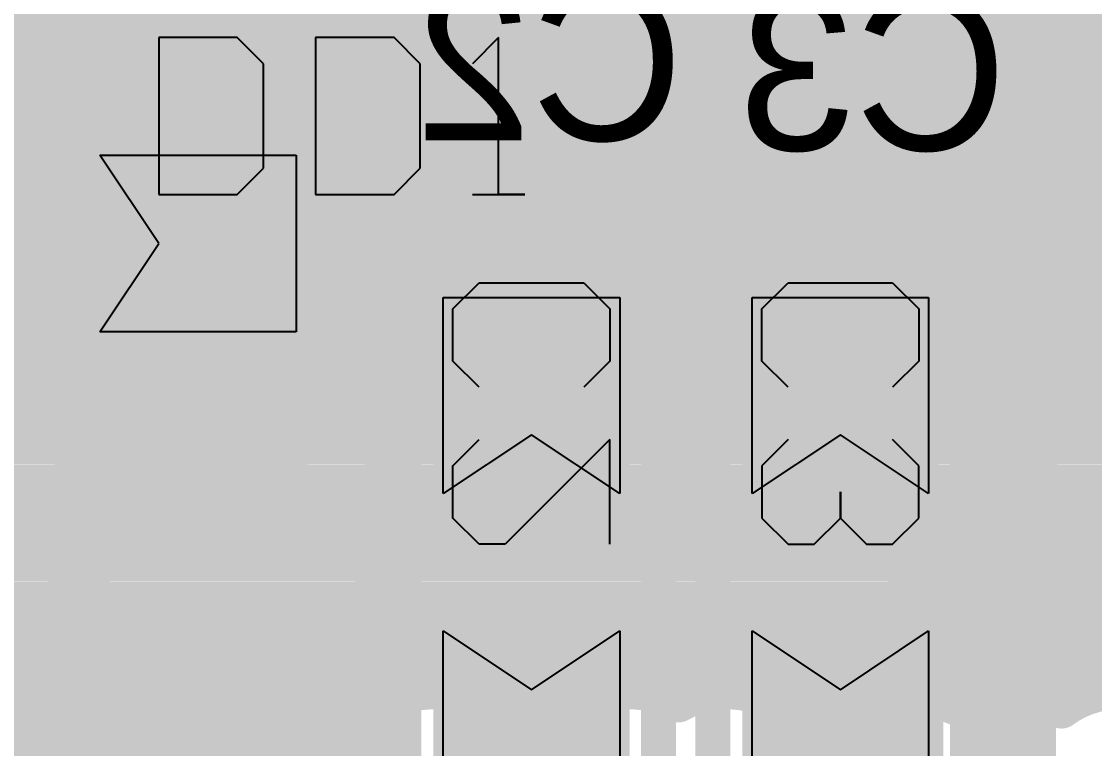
# Model space of a CAD drawing. Header units: millimetres. Extents: x 0.11 to 5.67, y 0.55 to 4.24.
# Drawn here: x 3.0138 to 3.2292, y 1.7963 to 1.9422 of the extents above; entities that cross this region are included whole.
import ezdxf

# ---------------------------------------------------------------- set-up
doc = ezdxf.new("R2010")
doc.units = ezdxf.units.MM
doc.header["$MEASUREMENT"] = 0
for name, color, linetype in [('BottomLayer', 5, 'Continuous'), ('BottomOverlay', 54, 'Continuous'), ('BottomPaste', 16, 'Continuous'), ('BottomSolder', 6, 'Continuous'), ('InternalPlane2', 16, 'Continuous'), ('Mechanical3', 76, 'Continuous'), ('MultiLayer', 9, 'Continuous'), ('TopLayer', 1, 'Continuous'), ('TopOverlay', 2, 'Continuous'), ('ViaHoleLayer', 16, 'Continuous')]:
    doc.layers.add(name, color=color, linetype=linetype)

# ---------------------------------------------------------------- blocks, each defined once
blk = doc.blocks.new('LQFP48_192')
at = {"layer": 'Mechanical3'}
for p, q in [((-0.10433, 0.01082), (-0.10433, -0.02067)), ((-0.08859, 0.01082), (-0.10433, 0.01082)), ((-0.08334, 0.00557), (-0.08859, 0.01082)), ((-0.07284, 0.01082), (-0.07284, -0.02067)), ((-0.0571, 0.01082), (-0.07284, 0.01082)), ((-0.05185, 0.00557), (-0.0571, 0.01082)), ((-0.03611, 0.01082), (-0.04136, 0.00557)), ((-0.03611, -0.02067), (-0.03611, 0.01082)), ((-0.08334, -0.01542), (-0.08334, 0.00557)), ((-0.05185, -0.01542), (-0.05185, 0.00557)), ((-0.08859, -0.02067), (-0.08334, -0.01542)), ((-0.0571, -0.02067), (-0.05185, -0.01542)), ((-0.10433, -0.02067), (-0.08859, -0.02067)), ((-0.07284, -0.02067), (-0.0571, -0.02067)), ((-0.04136, -0.02067), (-0.03086, -0.02067)), ((-0.03086, -0.02067), (-0.03611, -0.02067))]:
    blk.add_line(p, q, dxfattribs=at)
at = {"layer": 'TopOverlay', "const_width": 0.00787}
for points in [[(-0.11811, -0.11811), (-0.11811, 0.11811)], [(-0.11811, -0.11811), (0.11811, -0.11811)]]:
    blk.add_lwpolyline(points, dxfattribs=at)
at = {"layer": 'TopOverlay', "const_width": 0.00394}
blk.add_lwpolyline([(-0.12008, -0.11811, 1), (-0.11614, -0.11811, 1)], format="xyb", close=True, dxfattribs=at)
blk.add_lwpolyline([(-0.12008, -0.11811, 1), (-0.11614, -0.11811, 1)], format="xyb", close=True, dxfattribs=at)
blk = doc.blocks.new('CC0603_B_276')
at = {"layer": 'BottomLayer'}
for points in [[(-0.05315, -0.01772), (-0.01378, -0.01772), (-0.05315, 0.01772), (-0.01378, 0.01772)], [(0.05315, 0.01772), (0.01378, 0.01772), (0.05315, -0.01772), (0.01378, -0.01772)]]:
    blk.add_solid(points, dxfattribs=at)
at = {"layer": 'BottomOverlay', "const_width": 0.00701}
for points in [[(-0.06031, -0.02558, -0.201181), (-0.06035, 0.02547)], [(0.06042, 0.02547, -0.201181), (0.06038, -0.02558)]]:
    blk.add_lwpolyline(points, format="xyb", dxfattribs=at)
at = {"layer": 'BottomOverlay', "const_width": 0.0035}
for points in [[(-0.0621, 0.02547, 1), (-0.0586, 0.02547, 1)], [(-0.06172, 0.0255, 1), (-0.05821, 0.0255, 1)], [(0.05828, 0.0255, 1), (0.06179, 0.0255, 1)], [(0.05867, 0.02547, 1), (0.06217, 0.02547, 1)], [(-0.06206, -0.02558, 1), (-0.05856, -0.02558, 1)], [(-0.06179, -0.02559, 1), (-0.05829, -0.02559, 1)], [(0.05829, -0.02559, 1), (0.06179, -0.02559, 1)], [(0.05863, -0.02558, 1), (0.06213, -0.02558, 1)]]:
    blk.add_lwpolyline(points, format="xyb", close=True, dxfattribs=at)
at = {"layer": 'BottomOverlay', "const_width": 0.00701}
for points in [[(0.06004, 0.0255), (-0.05996, 0.0255)], [(0.06004, -0.02559), (-0.06004, -0.02559)]]:
    blk.add_lwpolyline(points, dxfattribs=at)
at = {"layer": 'BottomPaste'}
for p, q in [((-0.05315, -0.01772), (-0.05315, 0.01772)), ((-0.05315, 0.01772), (-0.01378, 0.01772)), ((-0.01378, 0.01772), (-0.02559, 0)), ((0.02559, 0), (0.01378, 0.01772)), ((0.01378, 0.01772), (0.05315, 0.01772)), ((0.05315, 0.01772), (0.05315, -0.01772)), ((-0.02559, 0), (-0.01378, -0.01772)), ((0.01378, -0.01772), (0.02559, 0)), ((-0.01378, -0.01772), (-0.05315, -0.01772)), ((0.05315, -0.01772), (0.01378, -0.01772))]:
    blk.add_line(p, q, dxfattribs=at)
at = {"layer": 'BottomSolder'}
for points in [[(-0.05512, -0.01969), (-0.01181, -0.01969), (-0.05512, 0.01969), (-0.01181, 0.01969)], [(0.05512, 0.01969), (0.01181, 0.01969), (0.05512, -0.01969), (0.01181, -0.01969)]]:
    blk.add_solid(points, dxfattribs=at)
at = {"layer": 'Mechanical3'}
for p, q in [((-0.0561, 0.0105), (-0.05085, 0.01575)), ((-0.05085, 0.01575), (-0.04036, 0.01575)), ((-0.04036, 0.01575), (-0.03511, 0.0105)), ((-0.01937, 0.01575), (-0.02462, 0.0105)), ((-0.00887, 0.01575), (-0.01937, 0.01575)), ((-0.00363, 0.0105), (-0.00887, 0.01575)), ((-0.0561, -0.01049), (-0.0561, 0.0105)), ((-0.00363, 0.00525), (-0.00363, 0.0105)), ((-0.00887, 0.00001), (-0.00363, 0.00525)), ((-0.00887, 0.00001), (-0.01412, 0.00001)), ((-0.01412, 0.00001), (-0.00887, 0.00001)), ((-0.00363, -0.00524), (-0.00887, 0.00001)), ((-0.00363, -0.01049), (-0.00363, -0.00524)), ((-0.05085, -0.01574), (-0.0561, -0.01049)), ((-0.03511, -0.01049), (-0.04036, -0.01574)), ((-0.02462, -0.01049), (-0.01937, -0.01574)), ((-0.00887, -0.01574), (-0.00363, -0.01049)), ((-0.04036, -0.01574), (-0.05085, -0.01574)), ((-0.01937, -0.01574), (-0.00887, -0.01574))]:
    blk.add_line(p, q, dxfattribs=at)
blk = doc.blocks.new('CC0603_B_277')
at = {"layer": 'BottomLayer'}
for points in [[(-0.05315, -0.01772), (-0.01378, -0.01772), (-0.05315, 0.01772), (-0.01378, 0.01772)], [(0.05315, 0.01772), (0.01378, 0.01772), (0.05315, -0.01772), (0.01378, -0.01772)]]:
    blk.add_solid(points, dxfattribs=at)
at = {"layer": 'BottomOverlay', "const_width": 0.00701}
for points in [[(-0.06031, -0.02558, -0.201181), (-0.06035, 0.02547)], [(0.06042, 0.02547, -0.201181), (0.06038, -0.02558)]]:
    blk.add_lwpolyline(points, format="xyb", dxfattribs=at)
at = {"layer": 'BottomOverlay', "const_width": 0.0035}
for points in [[(-0.0621, 0.02547, 1), (-0.0586, 0.02547, 1)], [(-0.06172, 0.0255, 1), (-0.05821, 0.0255, 1)], [(0.05828, 0.0255, 1), (0.06179, 0.0255, 1)], [(0.05867, 0.02547, 1), (0.06217, 0.02547, 1)], [(-0.06206, -0.02558, 1), (-0.05856, -0.02558, 1)], [(-0.06179, -0.02559, 1), (-0.05829, -0.02559, 1)], [(0.05829, -0.02559, 1), (0.06179, -0.02559, 1)], [(0.05863, -0.02558, 1), (0.06213, -0.02558, 1)]]:
    blk.add_lwpolyline(points, format="xyb", close=True, dxfattribs=at)
at = {"layer": 'BottomOverlay', "const_width": 0.00701}
for points in [[(0.06004, 0.0255), (-0.05996, 0.0255)], [(0.06004, -0.02559), (-0.06004, -0.02559)]]:
    blk.add_lwpolyline(points, dxfattribs=at)
at = {"layer": 'BottomPaste'}
for p, q in [((-0.05315, -0.01772), (-0.05315, 0.01772)), ((-0.05315, 0.01772), (-0.01378, 0.01772)), ((-0.01378, 0.01772), (-0.02559, 0)), ((0.02559, 0), (0.01378, 0.01772)), ((0.01378, 0.01772), (0.05315, 0.01772)), ((0.05315, 0.01772), (0.05315, -0.01772)), ((-0.02559, 0), (-0.01378, -0.01772)), ((0.01378, -0.01772), (0.02559, 0)), ((-0.01378, -0.01772), (-0.05315, -0.01772)), ((0.05315, -0.01772), (0.01378, -0.01772))]:
    blk.add_line(p, q, dxfattribs=at)
at = {"layer": 'BottomSolder'}
for points in [[(-0.05512, -0.01969), (-0.01181, -0.01969), (-0.05512, 0.01969), (-0.01181, 0.01969)], [(0.05512, 0.01969), (0.01181, 0.01969), (0.05512, -0.01969), (0.01181, -0.01969)]]:
    blk.add_solid(points, dxfattribs=at)
at = {"layer": 'Mechanical3'}
for p, q in [((-0.0561, 0.0105), (-0.05085, 0.01575)), ((-0.05085, 0.01575), (-0.04036, 0.01575)), ((-0.04036, 0.01575), (-0.03511, 0.0105)), ((-0.00363, 0.01575), (-0.02462, 0.01575)), ((-0.02462, 0.01575), (-0.00363, -0.00524)), ((-0.0561, -0.01049), (-0.0561, 0.0105)), ((-0.00363, -0.00524), (-0.00363, -0.01049)), ((-0.05085, -0.01574), (-0.0561, -0.01049)), ((-0.03511, -0.01049), (-0.04036, -0.01574)), ((-0.01937, -0.01574), (-0.02462, -0.01049)), ((-0.00363, -0.01049), (-0.00887, -0.01574)), ((-0.04036, -0.01574), (-0.05085, -0.01574)), ((-0.00887, -0.01574), (-0.01937, -0.01574))]:
    blk.add_line(p, q, dxfattribs=at)
blk = doc.blocks.new('CC0603_B_278')
at = {"layer": 'BottomLayer'}
for points in [[(-0.05315, -0.01772), (-0.01378, -0.01772), (-0.05315, 0.01772), (-0.01378, 0.01772)], [(0.05315, 0.01772), (0.01378, 0.01772), (0.05315, -0.01772), (0.01378, -0.01772)]]:
    blk.add_solid(points, dxfattribs=at)
at = {"layer": 'BottomOverlay', "const_width": 0.00701}
for points in [[(-0.06031, -0.02558, -0.201181), (-0.06035, 0.02547)], [(0.06042, 0.02547, -0.201181), (0.06038, -0.02558)]]:
    blk.add_lwpolyline(points, format="xyb", dxfattribs=at)
at = {"layer": 'BottomOverlay', "const_width": 0.0035}
for points in [[(-0.0621, 0.02547, 1), (-0.0586, 0.02547, 1)], [(-0.06172, 0.0255, 1), (-0.05821, 0.0255, 1)], [(0.05828, 0.0255, 1), (0.06179, 0.0255, 1)], [(0.05867, 0.02547, 1), (0.06217, 0.02547, 1)], [(-0.06206, -0.02558, 1), (-0.05856, -0.02558, 1)], [(-0.06179, -0.02559, 1), (-0.05829, -0.02559, 1)], [(0.05829, -0.02559, 1), (0.06179, -0.02559, 1)], [(0.05863, -0.02558, 1), (0.06213, -0.02558, 1)]]:
    blk.add_lwpolyline(points, format="xyb", close=True, dxfattribs=at)
at = {"layer": 'BottomOverlay', "const_width": 0.00701}
for points in [[(-0.05996, 0.0255), (0.06004, 0.0255)], [(-0.06004, -0.02559), (0.06004, -0.02559)]]:
    blk.add_lwpolyline(points, dxfattribs=at)
at = {"layer": 'BottomPaste'}
for p, q in [((-0.05315, -0.01772), (-0.05315, 0.01772)), ((-0.05315, 0.01772), (-0.01378, 0.01772)), ((-0.01378, 0.01772), (-0.02559, 0)), ((0.02559, 0), (0.01378, 0.01772)), ((0.01378, 0.01772), (0.05315, 0.01772)), ((0.05315, 0.01772), (0.05315, -0.01772)), ((-0.02559, 0), (-0.01378, -0.01772)), ((0.01378, -0.01772), (0.02559, 0)), ((-0.01378, -0.01772), (-0.05315, -0.01772)), ((0.05315, -0.01772), (0.01378, -0.01772))]:
    blk.add_line(p, q, dxfattribs=at)
at = {"layer": 'BottomSolder'}
for points in [[(-0.05512, -0.01969), (-0.01181, -0.01969), (-0.05512, 0.01969), (-0.01181, 0.01969)], [(0.05512, 0.01969), (0.01181, 0.01969), (0.05512, -0.01969), (0.01181, -0.01969)]]:
    blk.add_solid(points, dxfattribs=at)
at = {"layer": 'Mechanical3'}
for p, q in [((-0.0561, 0.0105), (-0.05085, 0.01575)), ((-0.05085, 0.01575), (-0.04036, 0.01575)), ((-0.04036, 0.01575), (-0.03511, 0.0105)), ((-0.02462, 0.01575), (-0.01412, 0.01575)), ((-0.01412, 0.01575), (-0.01937, 0.01575)), ((-0.01937, 0.01575), (-0.01937, -0.01574)), ((-0.0561, -0.01049), (-0.0561, 0.0105)), ((-0.05085, -0.01574), (-0.0561, -0.01049)), ((-0.03511, -0.01049), (-0.04036, -0.01574)), ((-0.01937, -0.01574), (-0.02462, -0.01049)), ((-0.04036, -0.01574), (-0.05085, -0.01574))]:
    blk.add_line(p, q, dxfattribs=at)

msp = doc.modelspace()

# ---------------------------------------------------------------- linework, layer by layer
at = {"layer": 'BottomLayer'}
for points, const_width in [([(3.223, 1.93639), (3.23636, 1.94975)], 0.00787), ([(2.72835, 1.94389), (3.2305, 1.94389)], 0.00787), ([(2.72835, 1.93602), (3.22263, 1.93602)], 0.00787), ([(2.94882, 1.92913), (3.01575, 1.92913)], 0.00787), ([(3.01575, 1.86614), (3.01575, 1.92913)], 0.00787), ([(3.01575, 1.92814), (3.21819, 1.92814)], 0.00787), ([(3.01772, 1.92717), (3.08071, 1.92717)], 0.00787), ([(3.01772, 1.86811), (3.01772, 1.92717)], 0.00787), ([(3.08071, 1.86811), (3.08071, 1.92717)], 0.00787), ([(3.04921, 1.89764), (3.04921, 1.92323)], 0.00787), ([(3.21752, 1.72614), (3.21752, 1.92317)], 0.00787), ([(3.08071, 1.92027), (3.21752, 1.92027)], 0.00787), ([(3.08071, 1.9124), (3.21752, 1.9124)], 0.00787), ([(3.11516, 1.86811), (3.11516, 1.90453)], 0.01969), ([(3.17717, 1.86811), (3.17717, 1.90453)], 0.01969), ([(3.08071, 1.90452), (3.21752, 1.90452)], 0.00787), ([(3.04823, 1.89665), (3.04921, 1.89764)], 0.01969), ([(3.04823, 1.86516), (3.04823, 1.89665)], 0.01969), ([(3.08661, 1.89862), (3.14567, 1.89862)], 0.00787), ([(3.08661, 1.83563), (3.08661, 1.89862)], 0.00787), ([(3.14567, 1.83563), (3.14567, 1.89862)], 0.00787), ([(3.14862, 1.89862), (3.20768, 1.89862)], 0.00787), ([(3.14862, 1.83563), (3.14862, 1.89862)], 0.00787), ([(3.20768, 1.83563), (3.20768, 1.89862)], 0.00787), ([(3.02165, 1.89764), (3.04921, 1.89764)], 0.00787), ([(3.04921, 1.89764), (3.07677, 1.89764)], 0.00787), ([(3.04921, 1.87205), (3.04921, 1.89764)], 0.00787), ([(3.08071, 1.89665), (3.08661, 1.89665)], 0.00787), ([(3.20768, 1.89665), (3.21752, 1.89665)], 0.00787), ([(3.11614, 1.86713), (3.11614, 1.89468)], 0.00787), ([(3.17815, 1.86713), (3.17815, 1.89468)], 0.00787), ([(3.08071, 1.88877), (3.08661, 1.88877)], 0.00787), ([(3.20768, 1.88877), (3.21752, 1.88877)], 0.00787), ([(3.08071, 1.8809), (3.08661, 1.8809)], 0.00787), ([(3.20768, 1.8809), (3.21752, 1.8809)], 0.00787), ([(3.08071, 1.87303), (3.08661, 1.87303)], 0.00787), ([(3.11516, 1.86811), (3.11614, 1.86713)], 0.01969), ([(3.17717, 1.86811), (3.17815, 1.86713)], 0.01969), ([(3.20768, 1.87303), (3.21752, 1.87303)], 0.00787), ([(3.01772, 1.86811), (3.08071, 1.86811)], 0.00787), ([(2.94882, 1.86614), (3.01575, 1.86614)], 0.00787), ([(3.09055, 1.86713), (3.11614, 1.86713)], 0.00787), ([(3.11614, 1.86713), (3.14173, 1.86713)], 0.00787), ([(3.11614, 1.83957), (3.11614, 1.86713)], 0.00787), ([(3.15256, 1.86713), (3.17815, 1.86713)], 0.00787), ([(3.17815, 1.86713), (3.20374, 1.86713)], 0.00787), ([(3.17815, 1.83957), (3.17815, 1.86713)], 0.00787), ([(2.94124, 1.86515), (3.08661, 1.86515)], 0.00787), ([(3.20768, 1.86515), (3.21752, 1.86515)], 0.00787), ([(2.94185, 1.85728), (3.08661, 1.85728)], 0.00787), ([(3.20768, 1.85728), (3.21752, 1.85728)], 0.00787), ([(2.93996, 1.8494), (3.08661, 1.8494)], 0.00787), ([(3.20768, 1.8494), (3.21752, 1.8494)], 0.00787), ([(2.9348, 1.84153), (3.08661, 1.84153)], 0.00787), ([(3.20768, 1.84153), (3.21752, 1.84153)], 0.00787), ([(3.08661, 1.83563), (3.14567, 1.83563)], 0.00787), ([(3.14862, 1.83563), (3.20768, 1.83563)], 0.00787), ([(2.76404, 1.83366), (3.08465, 1.83366)], 0.00787), ([(3.08465, 1.83366), (3.14764, 1.83366)], 0.00787), ([(3.08465, 1.76673), (3.08465, 1.83366)], 0.00787), ([(3.14764, 1.83366), (3.20965, 1.83366)], 0.00787), ([(3.20965, 1.76673), (3.20965, 1.83366)], 0.00787), ([(3.20965, 1.83366), (3.21752, 1.83366)], 0.00787), ([(2.77191, 1.82578), (3.08465, 1.82578)], 0.00787), ([(3.20965, 1.82578), (3.21752, 1.82578)], 0.00787), ([(2.77978, 1.81791), (3.08465, 1.81791)], 0.00787), ([(3.20965, 1.81791), (3.21752, 1.81791)], 0.00787), ([(2.78766, 1.81003), (3.08465, 1.81003)], 0.00787), ([(3.20965, 1.81003), (3.21752, 1.81003)], 0.00787), ([(3.11197, 1.79603), (3.11614, 1.8002)], 0.01969), ([(2.79553, 1.80216), (3.08465, 1.80216)], 0.00787), ([(3.11197, 1.70548), (3.11197, 1.79603)], 0.01969), ([(3.20965, 1.80216), (3.21752, 1.80216)], 0.00787), ([(3.17815, 1.71949), (3.17815, 1.8002)], 0.00787), ([(2.80341, 1.79429), (3.08465, 1.79429)], 0.00787), ([(3.20965, 1.79429), (3.21752, 1.79429)], 0.00787)]:
    msp.add_lwpolyline(points, dxfattribs=dict(at, const_width=const_width))
for points, const_width in [([(3.22853, 1.94389, 1), (3.23247, 1.94389, 1)], 0.00394), ([(3.22067, 1.93602, 1), (3.2246, 1.93602, 1)], 0.00394), ([(3.22103, 1.93639, 1), (3.22497, 1.93639, 1)], 0.00394), ([(3.22103, 1.93639, 1), (3.22497, 1.93639, 1)], 0.00394), ([(3.22103, 1.93639, 1), (3.22497, 1.93639, 1)], 0.00394), ([(3.01378, 1.92913, 1), (3.01772, 1.92913, 1)], 0.00394), ([(3.01378, 1.92913, 1), (3.01772, 1.92913, 1)], 0.00394), ([(3.01378, 1.92814, 1), (3.01772, 1.92814, 1)], 0.00394), ([(3.01575, 1.92717, 1), (3.01968, 1.92717, 1)], 0.00394), ([(3.01575, 1.92717, 1), (3.01968, 1.92717, 1)], 0.00394), ([(3.07874, 1.92717, 1), (3.08268, 1.92717, 1)], 0.00394), ([(3.07874, 1.92717, 1), (3.08268, 1.92717, 1)], 0.00394), ([(3.21623, 1.92814, 1), (3.22016, 1.92814, 1)], 0.00394), ([(3.04724, 1.92323, 1), (3.05118, 1.92323, 1)], 0.00394), ([(3.21555, 1.92317, 1), (3.21949, 1.92317, 1)], 0.00394), ([(3.21555, 1.92317, 1), (3.21949, 1.92317, 1)], 0.00394), ([(3.21555, 1.92317, 1), (3.21949, 1.92317, 1)], 0.00394), ([(3.07874, 1.92027, 1), (3.08268, 1.92027, 1)], 0.00394), ([(3.21555, 1.92027, 1), (3.21949, 1.92027, 1)], 0.00394), ([(3.07874, 1.9124, 1), (3.08268, 1.9124, 1)], 0.00394), ([(3.10925, 1.90453, 1), (3.12106, 1.90453, 1)], 0.01181), ([(3.17126, 1.90453, 1), (3.18307, 1.90453, 1)], 0.01181), ([(3.21555, 1.9124, 1), (3.21949, 1.9124, 1)], 0.00394), ([(3.11024, 1.90453, 1), (3.12008, 1.90453, 1)], 0.00984), ([(3.17224, 1.90453, 1), (3.18209, 1.90453, 1)], 0.00984), ([(3.07874, 1.90452, 1), (3.08268, 1.90452, 1)], 0.00394), ([(3.21555, 1.90452, 1), (3.21949, 1.90452, 1)], 0.00394), ([(3.04331, 1.89665, 1), (3.05315, 1.89665, 1)], 0.00984), ([(3.04331, 1.89665, 1), (3.05315, 1.89665, 1)], 0.00984), ([(3.04429, 1.89764, 1), (3.05413, 1.89764, 1)], 0.00984), ([(3.08465, 1.89862, 1), (3.08858, 1.89862, 1)], 0.00394), ([(3.08465, 1.89862, 1), (3.08858, 1.89862, 1)], 0.00394), ([(3.1437, 1.89862, 1), (3.14764, 1.89862, 1)], 0.00394), ([(3.1437, 1.89862, 1), (3.14764, 1.89862, 1)], 0.00394), ([(3.14665, 1.89862, 1), (3.15059, 1.89862, 1)], 0.00394), ([(3.14665, 1.89862, 1), (3.15059, 1.89862, 1)], 0.00394), ([(3.20571, 1.89862, 1), (3.20965, 1.89862, 1)], 0.00394), ([(3.20571, 1.89862, 1), (3.20965, 1.89862, 1)], 0.00394), ([(3.01968, 1.89764, 1), (3.02362, 1.89764, 1)], 0.00394), ([(3.04724, 1.89764, 1), (3.05118, 1.89764, 1)], 0.00394), ([(3.04724, 1.89764, 1), (3.05118, 1.89764, 1)], 0.00394), ([(3.04724, 1.89764, 1), (3.05118, 1.89764, 1)], 0.00394), ([(3.04724, 1.89764, 1), (3.05118, 1.89764, 1)], 0.00394), ([(3.0748, 1.89764, 1), (3.07874, 1.89764, 1)], 0.00394), ([(3.07874, 1.89665, 1), (3.08268, 1.89665, 1)], 0.00394), ([(3.08465, 1.89665, 1), (3.08858, 1.89665, 1)], 0.00394), ([(3.20571, 1.89665, 1), (3.20965, 1.89665, 1)], 0.00394), ([(3.21555, 1.89665, 1), (3.21949, 1.89665, 1)], 0.00394), ([(3.11417, 1.89468, 1), (3.11811, 1.89468, 1)], 0.00394), ([(3.17618, 1.89468, 1), (3.18012, 1.89468, 1)], 0.00394), ([(3.07874, 1.88877, 1), (3.08268, 1.88877, 1)], 0.00394), ([(3.08465, 1.88877, 1), (3.08858, 1.88877, 1)], 0.00394), ([(3.20571, 1.88877, 1), (3.20965, 1.88877, 1)], 0.00394), ([(3.21555, 1.88877, 1), (3.21949, 1.88877, 1)], 0.00394), ([(3.07874, 1.8809, 1), (3.08268, 1.8809, 1)], 0.00394), ([(3.08465, 1.8809, 1), (3.08858, 1.8809, 1)], 0.00394), ([(3.20571, 1.8809, 1), (3.20965, 1.8809, 1)], 0.00394), ([(3.21555, 1.8809, 1), (3.21949, 1.8809, 1)], 0.00394), ([(3.04232, 1.86516, 1), (3.05413, 1.86516, 1)], 0.01181), ([(3.07874, 1.87303, 1), (3.08268, 1.87303, 1)], 0.00394), ([(3.08465, 1.87303, 1), (3.08858, 1.87303, 1)], 0.00394), ([(3.11024, 1.86811, 1), (3.12008, 1.86811, 1)], 0.00984), ([(3.11024, 1.86811, 1), (3.12008, 1.86811, 1)], 0.00984), ([(3.11122, 1.86713, 1), (3.12106, 1.86713, 1)], 0.00984), ([(3.17224, 1.86811, 1), (3.18209, 1.86811, 1)], 0.00984), ([(3.17224, 1.86811, 1), (3.18209, 1.86811, 1)], 0.00984), ([(3.17323, 1.86713, 1), (3.18307, 1.86713, 1)], 0.00984), ([(3.20571, 1.87303, 1), (3.20965, 1.87303, 1)], 0.00394), ([(3.21555, 1.87303, 1), (3.21949, 1.87303, 1)], 0.00394), ([(3.04331, 1.86516, 1), (3.05315, 1.86516, 1)], 0.00984), ([(3.04724, 1.87205, 1), (3.05118, 1.87205, 1)], 0.00394), ([(3.01575, 1.86811, 1), (3.01968, 1.86811, 1)], 0.00394), ([(3.01575, 1.86811, 1), (3.01968, 1.86811, 1)], 0.00394), ([(3.07874, 1.86811, 1), (3.08268, 1.86811, 1)], 0.00394), ([(3.07874, 1.86811, 1), (3.08268, 1.86811, 1)], 0.00394), ([(3.01378, 1.86614, 1), (3.01772, 1.86614, 1)], 0.00394), ([(3.01378, 1.86614, 1), (3.01772, 1.86614, 1)], 0.00394), ([(3.08858, 1.86713, 1), (3.09252, 1.86713, 1)], 0.00394), ([(3.11417, 1.86713, 1), (3.11811, 1.86713, 1)], 0.00394), ([(3.11417, 1.86713, 1), (3.11811, 1.86713, 1)], 0.00394), ([(3.11417, 1.86713, 1), (3.11811, 1.86713, 1)], 0.00394), ([(3.11417, 1.86713, 1), (3.11811, 1.86713, 1)], 0.00394), ([(3.13976, 1.86713, 1), (3.1437, 1.86713, 1)], 0.00394), ([(3.15059, 1.86713, 1), (3.15453, 1.86713, 1)], 0.00394), ([(3.17618, 1.86713, 1), (3.18012, 1.86713, 1)], 0.00394), ([(3.17618, 1.86713, 1), (3.18012, 1.86713, 1)], 0.00394), ([(3.17618, 1.86713, 1), (3.18012, 1.86713, 1)], 0.00394), ([(3.17618, 1.86713, 1), (3.18012, 1.86713, 1)], 0.00394), ([(3.20177, 1.86713, 1), (3.20571, 1.86713, 1)], 0.00394), ([(3.08465, 1.86515, 1), (3.08858, 1.86515, 1)], 0.00394), ([(3.20571, 1.86515, 1), (3.20965, 1.86515, 1)], 0.00394), ([(3.21555, 1.86515, 1), (3.21949, 1.86515, 1)], 0.00394), ([(3.08465, 1.85728, 1), (3.08858, 1.85728, 1)], 0.00394), ([(3.20571, 1.85728, 1), (3.20965, 1.85728, 1)], 0.00394), ([(3.21555, 1.85728, 1), (3.21949, 1.85728, 1)], 0.00394), ([(3.08465, 1.8494, 1), (3.08858, 1.8494, 1)], 0.00394), ([(3.20571, 1.8494, 1), (3.20965, 1.8494, 1)], 0.00394), ([(3.21555, 1.8494, 1), (3.21949, 1.8494, 1)], 0.00394), ([(3.08465, 1.84153, 1), (3.08858, 1.84153, 1)], 0.00394), ([(3.20571, 1.84153, 1), (3.20965, 1.84153, 1)], 0.00394), ([(3.21555, 1.84153, 1), (3.21949, 1.84153, 1)], 0.00394), ([(3.11417, 1.83957, 1), (3.11811, 1.83957, 1)], 0.00394), ([(3.17618, 1.83957, 1), (3.18012, 1.83957, 1)], 0.00394), ([(3.08465, 1.83563, 1), (3.08858, 1.83563, 1)], 0.00394), ([(3.08465, 1.83563, 1), (3.08858, 1.83563, 1)], 0.00394), ([(3.1437, 1.83563, 1), (3.14764, 1.83563, 1)], 0.00394), ([(3.1437, 1.83563, 1), (3.14764, 1.83563, 1)], 0.00394), ([(3.14665, 1.83563, 1), (3.15059, 1.83563, 1)], 0.00394), ([(3.14665, 1.83563, 1), (3.15059, 1.83563, 1)], 0.00394), ([(3.20768, 1.82874, 1), (3.21949, 1.82874, 1)], 0.01181), ([(3.20571, 1.83563, 1), (3.20965, 1.83563, 1)], 0.00394), ([(3.20571, 1.83563, 1), (3.20965, 1.83563, 1)], 0.00394), ([(3.08268, 1.83366, 1), (3.08661, 1.83366, 1)], 0.00394), ([(3.08268, 1.83366, 1), (3.08661, 1.83366, 1)], 0.00394), ([(3.08268, 1.83366, 1), (3.08661, 1.83366, 1)], 0.00394), ([(3.14567, 1.83366, 1), (3.14961, 1.83366, 1)], 0.00394), ([(3.14567, 1.83366, 1), (3.14961, 1.83366, 1)], 0.00394), ([(3.20768, 1.83366, 1), (3.21161, 1.83366, 1)], 0.00394), ([(3.20768, 1.83366, 1), (3.21161, 1.83366, 1)], 0.00394), ([(3.20768, 1.83366, 1), (3.21161, 1.83366, 1)], 0.00394), ([(3.21555, 1.83366, 1), (3.21949, 1.83366, 1)], 0.00394), ([(3.08268, 1.82578, 1), (3.08661, 1.82578, 1)], 0.00394), ([(3.20768, 1.82578, 1), (3.21161, 1.82578, 1)], 0.00394), ([(3.21555, 1.82578, 1), (3.21949, 1.82578, 1)], 0.00394), ([(3.08268, 1.81791, 1), (3.08661, 1.81791, 1)], 0.00394), ([(3.20768, 1.81791, 1), (3.21161, 1.81791, 1)], 0.00394), ([(3.21555, 1.81791, 1), (3.21949, 1.81791, 1)], 0.00394), ([(3.08268, 1.81003, 1), (3.08661, 1.81003, 1)], 0.00394), ([(3.20768, 1.81003, 1), (3.21161, 1.81003, 1)], 0.00394), ([(3.21555, 1.81003, 1), (3.21949, 1.81003, 1)], 0.00394), ([(3.11122, 1.8002, 1), (3.12106, 1.8002, 1)], 0.00984), ([(3.08268, 1.80216, 1), (3.08661, 1.80216, 1)], 0.00394), ([(3.10705, 1.79603, 1), (3.11689, 1.79603, 1)], 0.00984), ([(3.10705, 1.79603, 1), (3.11689, 1.79603, 1)], 0.00984), ([(3.20768, 1.80216, 1), (3.21161, 1.80216, 1)], 0.00394), ([(3.21555, 1.80216, 1), (3.21949, 1.80216, 1)], 0.00394), ([(3.17618, 1.8002, 1), (3.18012, 1.8002, 1)], 0.00394), ([(3.08268, 1.79429, 1), (3.08661, 1.79429, 1)], 0.00394), ([(3.20768, 1.79429, 1), (3.21161, 1.79429, 1)], 0.00394), ([(3.21555, 1.79429, 1), (3.21949, 1.79429, 1)], 0.00394)]:
    msp.add_lwpolyline(points, format="xyb", close=True, dxfattribs=dict(at, const_width=const_width))
at = {"layer": 'BottomLayer', "const_width": 0.00787}
msp.add_lwpolyline([(3.21752, 1.92317, -0.198912), (3.223, 1.93639)], format="xyb", dxfattribs=at)
msp.add_lwpolyline([(3.21752, 1.92317, -0.198912), (3.223, 1.93639)], format="xyb", dxfattribs=at)
at = {"layer": 'InternalPlane2', "const_width": 0.02591}
for points in [[(3.0215, 1.95768, 1), (3.0474, 1.95768, 1)], [(3.1022, 1.90453, 1), (3.12811, 1.90453, 1)], [(3.16421, 1.90453, 1), (3.19012, 1.90453, 1)], [(3.03528, 1.86516, 1), (3.06118, 1.86516, 1)], [(3.20063, 1.82874, 1), (3.22654, 1.82874, 1)]]:
    msp.add_lwpolyline(points, format="xyb", close=True, dxfattribs=at)
at = {"layer": 'MultiLayer', "const_width": 0.01181}
for points in [[(3.10925, 1.90453, 1), (3.12106, 1.90453, 1)], [(3.17126, 1.90453, 1), (3.18307, 1.90453, 1)], [(3.04232, 1.86516, 1), (3.05413, 1.86516, 1)], [(3.20768, 1.82874, 1), (3.21949, 1.82874, 1)]]:
    msp.add_lwpolyline(points, format="xyb", close=True, dxfattribs=at)
at = {"layer": 'TopLayer', "const_width": 0.00787}
for points in [[(3.02173, 1.9497, -0.160679), (3.02559, 1.93799)], [(3.02559, 1.93799, -0.131652), (3.02295, 1.92815)], [(3.02295, 1.92815, -0.131652), (3.02559, 1.91831)], [(3.02559, 1.91831, -0.131653), (3.02295, 1.90846)], [(3.02295, 1.90846, -0.131653), (3.02559, 1.89862)], [(3.02559, 1.89862, -0.131652), (3.02295, 1.88878)], [(3.02295, 1.88878, -0.131652), (3.02559, 1.87894)], [(3.02559, 1.87894, -0.131652), (3.02295, 1.86909)], [(3.02295, 1.86909, -0.131652), (3.02559, 1.85925)], [(3.02559, 1.85925, -0.131653), (3.02295, 1.84941)], [(3.02295, 1.84941, -0.131653), (3.02559, 1.83957)], [(3.02559, 1.83957, -0.131652), (3.02295, 1.82972)], [(3.02295, 1.82972, -0.131652), (3.02559, 1.81988)], [(3.02559, 1.81988, -0.414214), (3.00591, 1.8002)], [(3.01772, 1.78839, -0.57735), (3.04724, 1.80543)], [(3.04724, 1.80543, -0.26795), (3.06693, 1.80543)], [(3.06693, 1.80543, -0.26795), (3.08661, 1.80543)], [(3.08661, 1.80543, -0.267949), (3.1063, 1.80543)], [(3.1063, 1.80543, -0.26795), (3.12598, 1.80543)], [(3.12598, 1.80543, -0.26795), (3.14567, 1.80543)], [(3.14567, 1.80543, -0.26795), (3.16535, 1.80543)], [(3.16535, 1.80543, -0.298649), (3.18691, 1.80421)], [(3.22254, 1.80421, -0.298649), (3.24409, 1.80543)], [(3.18691, 1.80421, -0.270255), (3.20472, 1.80312)], [(3.20472, 1.80312, -0.270256), (3.22254, 1.80421)]]:
    msp.add_lwpolyline(points, format="xyb", dxfattribs=at)
for points in [[(3.02469, 1.94389), (3.23684, 1.94389)], [(3.02549, 1.93602), (3.23981, 1.93602)], [(3.02296, 1.92814), (3.24694, 1.92814)], [(3.02549, 1.92027), (3.24262, 1.92027)], [(3.02468, 1.9124), (3.23844, 1.9124)], [(3.02469, 1.90452), (3.2372, 1.90452)], [(3.02549, 1.89665), (3.23845, 1.89665)], [(3.02296, 1.88877), (3.24263, 1.88877)], [(3.02549, 1.8809), (3.25297, 1.8809)], [(3.02468, 1.87303), (3.26666, 1.87303)], [(3.02469, 1.86515), (3.26665, 1.86515)], [(3.02549, 1.85728), (3.26585, 1.85728)], [(3.02296, 1.8494), (3.26838, 1.8494)], [(3.02549, 1.84153), (3.26585, 1.84153)], [(3.02468, 1.83366), (3.26666, 1.83366)], [(3.21358, 1.82874), (3.21457, 1.82776)], [(3.21457, 1.7628), (3.21457, 1.82776)], [(3.02469, 1.82578), (3.26665, 1.82578)], [(3.02549, 1.81791), (3.26585, 1.81791)], [(3.02295, 1.81003), (3.26839, 1.81003)], [(3.01448, 1.80216), (3.02334, 1.80216)], [(3.19488, 1.7628), (3.19488, 1.80217)], [(3.21457, 1.7628), (3.21457, 1.80217)], [(2.87992, 1.79429), (3.01862, 1.79429)]]:
    msp.add_lwpolyline(points, dxfattribs=at)
at = {"layer": 'TopLayer'}
for points, const_width in [([(3.02272, 1.94389, 1), (3.02665, 1.94389, 1)], 0.00394), ([(3.02362, 1.93799, 1), (3.02756, 1.93799, 1)], 0.00394), ([(3.02362, 1.93799, 1), (3.02756, 1.93799, 1)], 0.00394), ([(3.02352, 1.93602, 1), (3.02746, 1.93602, 1)], 0.00394), ([(3.02098, 1.92815, 1), (3.02492, 1.92815, 1)], 0.00394), ([(3.02098, 1.92815, 1), (3.02492, 1.92815, 1)], 0.00394), ([(3.02099, 1.92814, 1), (3.02493, 1.92814, 1)], 0.00394), ([(3.02352, 1.92027, 1), (3.02746, 1.92027, 1)], 0.00394), ([(3.02362, 1.91831, 1), (3.02756, 1.91831, 1)], 0.00394), ([(3.02362, 1.91831, 1), (3.02756, 1.91831, 1)], 0.00394), ([(3.02271, 1.9124, 1), (3.02665, 1.9124, 1)], 0.00394), ([(3.10925, 1.90453, 1), (3.12106, 1.90453, 1)], 0.01181), ([(3.17126, 1.90453, 1), (3.18307, 1.90453, 1)], 0.01181), ([(3.02098, 1.90846, 1), (3.02492, 1.90846, 1)], 0.00394), ([(3.02098, 1.90846, 1), (3.02492, 1.90846, 1)], 0.00394), ([(3.02272, 1.90452, 1), (3.02665, 1.90452, 1)], 0.00394), ([(3.02362, 1.89862, 1), (3.02756, 1.89862, 1)], 0.00394), ([(3.02362, 1.89862, 1), (3.02756, 1.89862, 1)], 0.00394), ([(3.02352, 1.89665, 1), (3.02746, 1.89665, 1)], 0.00394), ([(3.02098, 1.88878, 1), (3.02492, 1.88878, 1)], 0.00394), ([(3.02098, 1.88878, 1), (3.02492, 1.88878, 1)], 0.00394), ([(3.02099, 1.88877, 1), (3.02492, 1.88877, 1)], 0.00394), ([(3.02352, 1.8809, 1), (3.02746, 1.8809, 1)], 0.00394), ([(3.02362, 1.87894, 1), (3.02756, 1.87894, 1)], 0.00394), ([(3.02362, 1.87894, 1), (3.02756, 1.87894, 1)], 0.00394), ([(3.02271, 1.87303, 1), (3.02665, 1.87303, 1)], 0.00394), ([(3.04232, 1.86516, 1), (3.05413, 1.86516, 1)], 0.01181), ([(3.02098, 1.86909, 1), (3.02492, 1.86909, 1)], 0.00394), ([(3.02098, 1.86909, 1), (3.02492, 1.86909, 1)], 0.00394), ([(3.02272, 1.86515, 1), (3.02665, 1.86515, 1)], 0.00394), ([(3.02362, 1.85925, 1), (3.02756, 1.85925, 1)], 0.00394), ([(3.02362, 1.85925, 1), (3.02756, 1.85925, 1)], 0.00394), ([(3.02352, 1.85728, 1), (3.02746, 1.85728, 1)], 0.00394), ([(3.02098, 1.84941, 1), (3.02492, 1.84941, 1)], 0.00394), ([(3.02098, 1.84941, 1), (3.02492, 1.84941, 1)], 0.00394), ([(3.02099, 1.8494, 1), (3.02492, 1.8494, 1)], 0.00394), ([(3.02352, 1.84153, 1), (3.02746, 1.84153, 1)], 0.00394), ([(3.02362, 1.83957, 1), (3.02756, 1.83957, 1)], 0.00394), ([(3.02362, 1.83957, 1), (3.02756, 1.83957, 1)], 0.00394), ([(3.20768, 1.82874, 1), (3.21949, 1.82874, 1)], 0.01181), ([(3.02271, 1.83366, 1), (3.02665, 1.83366, 1)], 0.00394), ([(3.02098, 1.82972, 1), (3.02492, 1.82972, 1)], 0.00394), ([(3.02098, 1.82972, 1), (3.02492, 1.82972, 1)], 0.00394), ([(3.21161, 1.82874, 1), (3.21555, 1.82874, 1)], 0.00394), ([(3.2126, 1.82776, 1), (3.21654, 1.82776, 1)], 0.00394), ([(3.2126, 1.82776, 1), (3.21654, 1.82776, 1)], 0.00394), ([(3.02272, 1.82578, 1), (3.02665, 1.82578, 1)], 0.00394), ([(3.02362, 1.81988, 1), (3.02756, 1.81988, 1)], 0.00394), ([(3.02362, 1.81988, 1), (3.02756, 1.81988, 1)], 0.00394), ([(3.02352, 1.81791, 1), (3.02746, 1.81791, 1)], 0.00394), ([(3.02098, 1.81003, 1), (3.02492, 1.81003, 1)], 0.00394), ([(3.04528, 1.80543, 1), (3.04921, 1.80543, 1)], 0.00394), ([(3.04528, 1.80543, 1), (3.04921, 1.80543, 1)], 0.00394), ([(3.06496, 1.80543, 1), (3.0689, 1.80543, 1)], 0.00394), ([(3.06496, 1.80543, 1), (3.0689, 1.80543, 1)], 0.00394), ([(3.08465, 1.80543, 1), (3.08858, 1.80543, 1)], 0.00394), ([(3.08465, 1.80543, 1), (3.08858, 1.80543, 1)], 0.00394), ([(3.10433, 1.80543, 1), (3.10827, 1.80543, 1)], 0.00394), ([(3.10433, 1.80543, 1), (3.10827, 1.80543, 1)], 0.00394), ([(3.12402, 1.80543, 1), (3.12795, 1.80543, 1)], 0.00394), ([(3.12402, 1.80543, 1), (3.12795, 1.80543, 1)], 0.00394), ([(3.1437, 1.80543, 1), (3.14764, 1.80543, 1)], 0.00394), ([(3.1437, 1.80543, 1), (3.14764, 1.80543, 1)], 0.00394), ([(3.16339, 1.80543, 1), (3.16732, 1.80543, 1)], 0.00394), ([(3.16339, 1.80543, 1), (3.16732, 1.80543, 1)], 0.00394), ([(3.18494, 1.80421, 1), (3.18888, 1.80421, 1)], 0.00394), ([(3.18494, 1.80421, 1), (3.18888, 1.80421, 1)], 0.00394), ([(3.22057, 1.80421, 1), (3.22451, 1.80421, 1)], 0.00394), ([(3.22057, 1.80421, 1), (3.22451, 1.80421, 1)], 0.00394), ([(3.01251, 1.80216, 1), (3.01644, 1.80216, 1)], 0.00394), ([(3.02137, 1.80216, 1), (3.02531, 1.80216, 1)], 0.00394), ([(3.19291, 1.80217, 1), (3.19685, 1.80217, 1)], 0.00394), ([(3.20276, 1.80312, 1), (3.20669, 1.80312, 1)], 0.00394), ([(3.20276, 1.80312, 1), (3.20669, 1.80312, 1)], 0.00394), ([(3.2126, 1.80217, 1), (3.21654, 1.80217, 1)], 0.00394), ([(3.01665, 1.79429, 1), (3.02059, 1.79429, 1)], 0.00394)]:
    msp.add_lwpolyline(points, format="xyb", close=True, dxfattribs=dict(at, const_width=const_width))
at = {"layer": 'ViaHoleLayer', "const_width": 0.00591}
for points in [[(3.1122, 1.90453, 1), (3.11811, 1.90453, 1)], [(3.17421, 1.90453, 1), (3.18012, 1.90453, 1)], [(3.04528, 1.86516, 1), (3.05118, 1.86516, 1)], [(3.21063, 1.82874, 1), (3.21654, 1.82874, 1)]]:
    msp.add_lwpolyline(points, format="xyb", close=True, dxfattribs=at)

# ---------------------------------------------------------------- block references
msp.add_blockref('LQFP48_192', (3.14567, 1.92815))
for name, p, rotation in [('CC0603_B_278', (3.01575, 1.89764), 360), ('CC0603_B_277', (3.11614, 1.83366), 270), ('CC0603_B_276', (3.17815, 1.83366), 270)]:
    msp.add_blockref(name, p, dxfattribs=dict(rotation=rotation))

# ---------------------------------------------------------------- texts
at = {"layer": 'BottomOverlay', "text_generation_flag": 2}
for s, p in [('C2', (3.14665, 1.91831)), ('C3', (3.21161, 1.91634))]:
    msp.add_text(s, height=0.031496, dxfattribs=at).set_placement(p)

doc.saveas('drawing.dxf')
